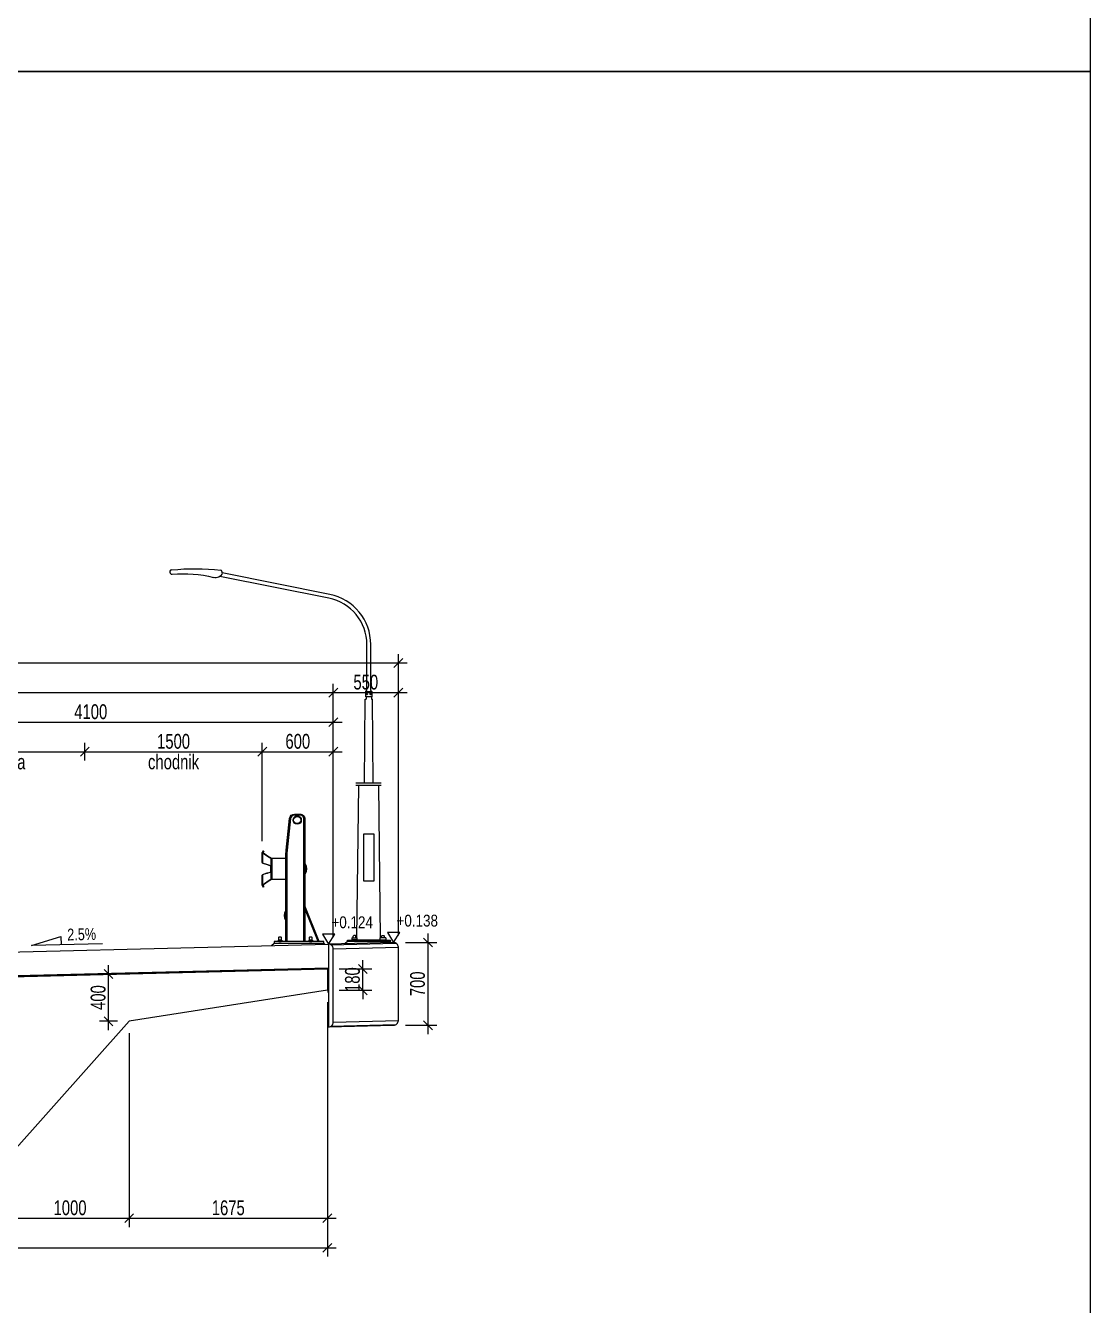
# Model space of a CAD drawing. Header units: metres. Extents: x -15 to 43, y -82 to 57.
# Drawn here: x 6 to 15, y -62.93 to -52.11 of the extents above; entities that cross this region are included whole.
import ezdxf
from ezdxf.enums import TextEntityAlignment as Align

# ---------------------------------------------------------------- set-up
doc = ezdxf.new("R2010")
doc.units = ezdxf.units.M
doc.header["$MEASUREMENT"] = 0
doc.linetypes.add('HIDDEN', pattern=[0.375, 0.25, -0.125])
for name, color, linetype in [('AII_M_bariery', 8, 'Continuous'), ('AII_M_izolacja', 8, 'Continuous'), ('AII_M_konstrukcja beton', 3, 'Continuous'), ('AII_M_nawierzchnia', 9, 'Continuous'), ('AII_M_wymiary', 9, 'Continuous'), ('AII_M_wyposażenie', 8, 'Continuous')]:
    doc.layers.add(name, color=color, linetype=linetype)
doc.layers.add('AII_M_koty wysokościowe', color=1, linetype='Continuous', lineweight=18)
doc.layers.add('AII_M_pomoc', color=30, linetype='Continuous', plot=False)
doc.styles.add('AII_norm.', font='CDMSIMPL.shx', dxfattribs={"width": 0.75, "bigfont": 'CDMBIGPL.shx'})
doc.styles.add('CDMSTYLE', font='CDMSIMPL.shx', dxfattribs={"width": 0.7, "bigfont": 'CDMBIGPL.shx'})
doc.dimstyles.new('A2_M50MM', dxfattribs={"dimscale": 0.05, "dimtxt": 2.5, "dimasz": 1.5, "dimexe": 1.5, "dimexo": 2, "dimgap": 0.5, "dimtad": 1, "dimdec": 0, "dimlfac": 1000, "dimrnd": 5, "dimzin": 9, "dimtxsty": 'AII_norm.', "dimblk": 'OBLIQUE', "dimcen": 2.5, "dimdle": 1.5, "dimclrd": 256, "dimclre": 256, "dimclrt": 1, "dimadec": 1, "dimazin": 2, "dimtfac": 1, "dimtdec": 0, "dimtix": 1, "dimtmove": 1, "dimatfit": 3, "dimfxl": 1, "dimtvp": 1, "dimtfillclr": 256, "dimtolj": 1, "dimtzin": 0, "dimarcsym": 0})

# ---------------------------------------------------------------- blocks, each defined once
blk = doc.blocks.new('Deska_0.7')
at = {"layer": 'AII_M_wyposażenie', "color": 0, "linetype": 'ByBlock', "lineweight": -2}
blk.add_lwpolyline([(0, 0), (0, -0.7, 0.414214), (0.04, -0.66), (0.04, -0.04, 0.414214)], format="xyb", close=True, dxfattribs=at)
blk = doc.blocks.new('Barieroporęcz_1.1')
at = {"layer": 'AII_M_bariery', "color": 0, "linetype": 'ByBlock', "lineweight": -2}
for p, q in [((-0.23, 0.537), (-0.23, 0.717)), ((-0.23, 0.717), (-0.11, 0.717)), ((-0.11, 0.717), (-0.11, 0.537)), ((0.052, 0.669), (0.05, 0.667)), ((-0.11, 0.537), (-0.23, 0.537)), ((-0.112, 0.275), (-0.11, 0.273)), ((0.17, 0.013), (0.05, 0.313)), ((0.161, 0.013), (0.05, 0.291)), ((-0.17, 0.013), (-0.15, 0.013)), ((0.09, 0.013), (0.11, 0.013))]:
    blk.add_line(p, q, dxfattribs=at)
for points in [[(-0.11, 0.013), (-0.11, 0.751, -0.028091), (-0.108, 0.785), (-0.08, 1.053, -0.371293), (-0.037, 1.09), (0.007, 1.09, -0.414214), (0.05, 1.047), (0.05, 0.013)], [(0.042, 0.013), (0.042, 1.047, 0.414214), (0.007, 1.082), (-0.037, 1.082, 0.361555), (-0.071, 1.053), (-0.072, 1.052), (-0.1, 0.785, 0.028091), (-0.102, 0.751), (-0.102, 0.013)], [(-0.31, 0.491), (-0.31, 0.517), (-0.31, 0.573, -0.324981), (-0.305, 0.58), (-0.268, 0.592), (-0.243, 0.6, 0.324981), (-0.238, 0.607), (-0.238, 0.627), (-0.238, 0.647, 0.324981), (-0.243, 0.653), (-0.274, 0.663), (-0.305, 0.673, -0.324981), (-0.31, 0.68), (-0.31, 0.704), (-0.31, 0.762, -0.15172), (-0.309, 0.766), (-0.299, 0.78), (-0.297, 0.778), (-0.306, 0.765, 0.15172), (-0.307, 0.761), (-0.307, 0.704), (-0.307, 0.682, 0.324981), (-0.302, 0.676), (-0.274, 0.666), (-0.24, 0.655, -0.324981), (-0.235, 0.649), (-0.235, 0.627), (-0.235, 0.605, -0.324981), (-0.24, 0.598), (-0.268, 0.589), (-0.302, 0.578, 0.324981), (-0.307, 0.571), (-0.307, 0.517), (-0.307, 0.492, 0.15172), (-0.306, 0.488), (-0.297, 0.475), (-0.299, 0.473), (-0.309, 0.487, -0.15172), (-0.31, 0.491, 0.15172), (-0.309, 0.487)], [(0.052, 0.669, -0.305469), (0.052, 0.584), (0.05, 0.587, 0.3), (0.05, 0.667)], [(-0.112, 0.275, 0.305469), (-0.112, 0.191), (-0.11, 0.193, -0.3), (-0.11, 0.273, -0.425)]]:
    blk.add_lwpolyline(points, format="xyb", dxfattribs=at)
blk.add_lwpolyline([(-0.259, 0.526), (-0.238, 0.539, 0.252386), (-0.235, 0.545), (-0.235, 0.602), (-0.235, 0.708, 0.252386), (-0.238, 0.714), (-0.265, 0.732), (-0.304, 0.757), (-0.301, 0.761), (-0.265, 0.738), (-0.233, 0.717, -0.252386), (-0.23, 0.711), (-0.23, 0.602), (-0.23, 0.542, -0.252386), (-0.233, 0.537), (-0.259, 0.52), (-0.301, 0.492), (-0.304, 0.496)], format="xyb", close=True, dxfattribs=at)
for points in [[(-0.21, 0.013), (-0.21, 0), (0.21, 0), (0.21, 0.013)], [(-0.146, 0.013), (-0.174, 0.013), (-0.174, 0.024), (-0.146, 0.024)], [(-0.17, 0.024), (-0.17, 0.05), (-0.167, 0.053), (-0.153, 0.053), (-0.15, 0.05), (-0.15, 0.024)], [(0.114, 0.013), (0.086, 0.013), (0.086, 0.024), (0.114, 0.024)], [(0.09, 0.024), (0.09, 0.05), (0.093, 0.053), (0.107, 0.053), (0.11, 0.05), (0.11, 0.024)]]:
    blk.add_lwpolyline(points, close=True, dxfattribs=at)
for radius in [0.035, 0.03]:
    blk.add_circle((-0.015, 1.039), radius, dxfattribs=at)
blk = doc.blocks.new('Latarnia_0.7_2.5')
at = {"layer": 'AII_M_wyposażenie', "color": 0, "linetype": 'ByBlock', "lineweight": -2, "ltscale": 5, "extrusion": (0, 0, -1)}
for p, q in [((0.01, 2.956), (-0.899, 3.137)), ((0.003, 2.923), (-0.92, 3.108)), ((0.324, 2.146), (0.324, 2.532)), ((0.357, 2.144), (0.357, 2.532)), ((0.315, 2.135), (0.324, 2.146)), ((0.365, 2.135), (0.357, 2.144))]:
    blk.add_line(p, q, dxfattribs=at)
at = {"layer": 'AII_M_wyposażenie', "color": 0, "linetype": 'ByBlock', "lineweight": -2, "ltscale": 5}
for p, q in [((0.303, 1.36), (0.31, 2.069)), ((0.31, 2.069), (0.319, 2.069)), ((0.319, 2.091), (0.319, 2.069)), ((0.362, 2.091), (0.362, 2.069)), ((0.362, 2.069), (0.371, 2.069)), ((0.378, 1.36), (0.371, 2.069)), ((0.24, 0.053), (0.255, 1.34)), ((0.44, 0.053), (0.426, 1.34)), ((0.438, 0.033), (0.242, 0.033))]:
    blk.add_line(p, q, dxfattribs=at)
at = {"layer": 'AII_M_wyposażenie', "color": 0, "linetype": 'ByBlock', "lineweight": -2, "ltscale": 0.2}
for p, q in [((0.445, 1.36), (0.23, 1.36)), ((0.445, 1.34), (0.23, 1.34))]:
    blk.add_line(p, q, dxfattribs=at)
at = {"layer": 'AII_M_wyposażenie', "color": 0, "linetype": 'ByBlock', "lineweight": -2}
for p, q in [((0.245, 0.036), (0.195, 0.036)), ((0.195, 0.033), (0.195, 0.036)), ((0.197, 0.053), (0.197, 0.036)), ((0.197, 0.053), (0.243, 0.053)), ((0.213, 0.073), (0.208, 0.068)), ((0.208, 0.053), (0.208, 0.068)), ((0.227, 0.073), (0.213, 0.073)), ((0.232, 0.068), (0.227, 0.073)), ((0.232, 0.053), (0.232, 0.068)), ((0.243, 0.036), (0.243, 0.053)), ((0.245, 0.033), (0.245, 0.036)), ((0.435, 0.033), (0.435, 0.036)), ((0.435, 0.036), (0.485, 0.036)), ((0.437, 0.036), (0.437, 0.053)), ((0.483, 0.053), (0.437, 0.053)), ((0.448, 0.068), (0.453, 0.073)), ((0.448, 0.053), (0.448, 0.068)), ((0.453, 0.073), (0.467, 0.073)), ((0.467, 0.073), (0.472, 0.068)), ((0.472, 0.053), (0.472, 0.068)), ((0.483, 0.053), (0.483, 0.036)), ((0.485, 0.033), (0.485, 0.036))]:
    blk.add_line(p, q, dxfattribs=at)
blk.add_lwpolyline([(0, -0.7), (0.55, -0.686, 0.414214), (0.59, -0.646), (0.59, -0.026, 0.414214), (0.55, 0.014), (0, 0)], format="xyb", dxfattribs=at)
for points in [[(0.02, -0.005), (0.57, 0.008)], [(0.16, 0.023), (0.141, 0.004)], [(0.52, 0.023), (0.53, 0.013)], [(0.04, -0.04), (0.59, -0.026)], [(0.02, -0.695), (0.57, -0.681)]]:
    blk.add_lwpolyline(points, dxfattribs=at)
blk.add_lwpolyline([(0.16, 0.033), (0.52, 0.033), (0.52, 0.023), (0.16, 0.023)], close=True, dxfattribs=at)
at = {"layer": 'AII_M_wyposażenie', "color": 0, "linetype": 'ByBlock', "lineweight": -2, "elevation": 0}
blk.add_lwpolyline([(0.04, -0.66), (0.59, -0.646)], dxfattribs=at)
at = {"layer": 'AII_M_wyposażenie', "color": 0, "linetype": 'ByBlock', "lineweight": -2, "ltscale": 5}
for centre in [(0.324, 2.113), (0.356, 2.113)]:
    blk.add_circle(centre, 0.00534, dxfattribs=at)
for centre, radius, start, end in [((-1.324, 3.145), 0.0185, 95.8276, 277.0544), ((-0.918, 3.143), 0.0193, 343.5823, 72.9825), ((-0.075, 2.532), 0.399, 0, 78.6901), ((-0.075, 2.532), 0.432, 0, 78.6901)]:
    blk.add_arc(centre, radius, start, end, dxfattribs=at)
at = {"layer": 'AII_M_wyposażenie', "color": 0, "linetype": 'ByBlock', "lineweight": -2, "ltscale": 5, "extrusion": (0, 0, -1)}
for centre, radius, start, end in [((1.128, 1.21), 1.963, 84.2073, 96.3257), ((1.221, 2.131), 1, 84.2065, 104.45), ((0.953, 3.153), 0.0567, 196.5854, 288.7065)]:
    blk.add_arc(centre, radius, start, end, dxfattribs=at)
at = {"layer": 'AII_M_wyposażenie', "color": 0, "linetype": 'ByBlock', "lineweight": -2, "ltscale": 5}
for points in [[(0.315, 2.135), (0.365, 2.135), (0.365, 2.091), (0.315, 2.091)], [(0.297, 0.933), (0.382, 0.933), (0.382, 0.533), (0.297, 0.533)]]:
    blk.add_3dface(points, dxfattribs=at)
blk = doc.blocks.new('_OBLIQUE')
at = {"color": 0, "linetype": 'ByBlock'}
blk.add_line((-0.5, -0.5), (0.5, 0.5), dxfattribs=at)
blk = doc.blocks.new('*D8443')
at = {"layer": 'AII_M_wymiary', "lineweight": -2, "transparency": 16777216}
for p, q in [((9.4, -59.78725), (9.4, -60.63725)), ((9.21, -59.86225), (9.475, -59.86225)), ((9.21, -60.56225), (9.475, -60.56225))]:
    blk.add_line(p, q, dxfattribs=at)
at = {"layer": 'Defpoints', "color": 0, "lineweight": 25, "transparency": 16777216}
for p in [(9.11, -59.86225), (9.11, -60.56225), (9.4, -60.56225)]:
    blk.add_point(p, dxfattribs=at)
at = {"layer": 'AII_M_wymiary', "lineweight": -2, "transparency": 16777216, "xscale": 0.07500000000000001, "yscale": 0.07500000000000001, "zscale": 0.07500000000000001}
for p, rotation in [((9.4, -59.86225), 90), ((9.4, -60.56225), 270)]:
    blk.add_blockref('_OBLIQUE', p, dxfattribs=dict(at, rotation=rotation))
at = {"layer": 'AII_M_wymiary', "color": 1, "lineweight": 25, "transparency": 16777216, "insert": (9.3125, -60.21225), "char_height": 0.125, "attachment_point": 5, "rotation": 90, "style": 'AII_norm.'}
blk.add_mtext('\\A1;700', dxfattribs=at)
blk = doc.blocks.new('Spadek')
at = {"layer": 'AII_M_wymiary', "color": 0}
blk.add_lwpolyline([(-0.3, 0), (0.3, 0), (0.05, 0.07), (0.05, 0.07), (0.05, 0)], dxfattribs=at)
at = {"layer": 'AII_M_wymiary', "color": 1, "style": 'CDMSTYLE', "width": 0.8}
blk.add_attdef('SP', text='', height=0.1, rotation=360, dxfattribs=at).set_placement((-0.125, 0.035), align=Align.CENTER)
blk = doc.blocks.new('*D8452')
at = {"layer": 'AII_M_wymiary', "lineweight": -2, "transparency": 16777216}
for p, q in [((4.5, -59.9725), (4.5, -58.175)), ((6.5, -58.325), (6.5, -58.175)), ((4.425, -58.25), (6.575, -58.25))]:
    blk.add_line(p, q, dxfattribs=at)
at = {"layer": 'Defpoints', "color": 0, "lineweight": 25, "transparency": 16777216}
for p in [(6.5, -58.25), (6.5, -58.425), (4.5, -60.0725)]:
    blk.add_point(p, dxfattribs=at)
at = {"layer": 'AII_M_wymiary', "lineweight": -2, "transparency": 16777216, "xscale": 0.07500000000000001, "yscale": 0.07500000000000001, "zscale": 0.07500000000000001, "rotation": 180}
blk.add_blockref('_OBLIQUE', (4.5, -58.25), dxfattribs=at)
at = {"layer": 'AII_M_wymiary', "lineweight": -2, "transparency": 16777216, "xscale": 0.07500000000000001, "yscale": 0.07500000000000001, "zscale": 0.07500000000000001}
blk.add_blockref('_OBLIQUE', (6.5, -58.25), dxfattribs=at)
at = {"layer": 'AII_M_wymiary', "color": 1, "lineweight": 25, "transparency": 16777216, "char_height": 0.125, "attachment_point": 5, "style": 'AII_norm.'}
for s, insert in [('\\A1;2000', (5.5, -58.1625)), ('\\A1;ścieżka rowerowa', (5.5, -58.3375))]:
    blk.add_mtext(s, dxfattribs=dict(at, insert=insert))
blk = doc.blocks.new('*D8453')
at = {"layer": 'AII_M_wymiary', "lineweight": -2, "transparency": 16777216}
for p, q in [((6.5, -58.325), (6.5, -58.175)), ((8, -59.005), (8, -58.175)), ((6.425, -58.25), (8.075, -58.25))]:
    blk.add_line(p, q, dxfattribs=at)
at = {"layer": 'Defpoints', "color": 0, "lineweight": 25, "transparency": 16777216}
for p in [(8, -58.25), (6.5, -58.425), (8, -59.105)]:
    blk.add_point(p, dxfattribs=at)
at = {"layer": 'AII_M_wymiary', "lineweight": -2, "transparency": 16777216, "xscale": 0.07500000000000001, "yscale": 0.07500000000000001, "zscale": 0.07500000000000001, "rotation": 180}
blk.add_blockref('_OBLIQUE', (6.5, -58.25), dxfattribs=at)
at = {"layer": 'AII_M_wymiary', "lineweight": -2, "transparency": 16777216, "xscale": 0.07500000000000001, "yscale": 0.07500000000000001, "zscale": 0.07500000000000001}
blk.add_blockref('_OBLIQUE', (8, -58.25), dxfattribs=at)
at = {"layer": 'AII_M_wymiary', "color": 1, "lineweight": 25, "transparency": 16777216, "char_height": 0.125, "attachment_point": 5, "style": 'AII_norm.'}
for s, insert in [('\\A1;1500', (7.25, -58.163)), ('\\A1;chodnik', (7.25, -58.337))]:
    blk.add_mtext(s, dxfattribs=dict(at, insert=insert))
blk = doc.blocks.new('*D8454')
at = {"layer": 'AII_M_wymiary', "lineweight": -2, "transparency": 16777216}
for p, q in [((8, -59.005), (8, -58.175)), ((8.6, -59.816), (8.6, -58.175)), ((7.925, -58.25), (8.675, -58.25))]:
    blk.add_line(p, q, dxfattribs=at)
at = {"layer": 'Defpoints', "color": 0, "lineweight": 25, "transparency": 16777216}
for p in [(8.6, -58.25), (8, -59.105), (8.6, -59.916)]:
    blk.add_point(p, dxfattribs=at)
at = {"layer": 'AII_M_wymiary', "lineweight": -2, "transparency": 16777216, "xscale": 0.07500000000000001, "yscale": 0.07500000000000001, "zscale": 0.07500000000000001, "rotation": 180}
blk.add_blockref('_OBLIQUE', (8, -58.25), dxfattribs=at)
at = {"layer": 'AII_M_wymiary', "lineweight": -2, "transparency": 16777216, "xscale": 0.07500000000000001, "yscale": 0.07500000000000001, "zscale": 0.07500000000000001}
blk.add_blockref('_OBLIQUE', (8.6, -58.25), dxfattribs=at)
at = {"layer": 'AII_M_wymiary', "color": 1, "lineweight": 25, "transparency": 16777216, "insert": (8.3, -58.163), "char_height": 0.125, "attachment_point": 5, "style": 'AII_norm.'}
blk.add_mtext('\\A1;600', dxfattribs=at)
blk = doc.blocks.new('*D8457')
at = {"layer": 'AII_M_wymiary', "lineweight": -2, "transparency": 16777216}
for p, q in [((4.5, -59.9725), (4.5, -57.925)), ((8.6, -59.816), (8.6, -57.925)), ((4.425, -58), (8.675, -58))]:
    blk.add_line(p, q, dxfattribs=at)
at = {"layer": 'Defpoints', "color": 0, "lineweight": 25, "transparency": 16777216}
for p in [(8.6, -58), (8.6, -59.916), (4.5, -60.0725)]:
    blk.add_point(p, dxfattribs=at)
at = {"layer": 'AII_M_wymiary', "lineweight": -2, "transparency": 16777216, "xscale": 0.07500000000000001, "yscale": 0.07500000000000001, "zscale": 0.07500000000000001, "rotation": 180}
blk.add_blockref('_OBLIQUE', (4.5, -58), dxfattribs=at)
at = {"layer": 'AII_M_wymiary', "lineweight": -2, "transparency": 16777216, "xscale": 0.07500000000000001, "yscale": 0.07500000000000001, "zscale": 0.07500000000000001}
blk.add_blockref('_OBLIQUE', (8.6, -58), dxfattribs=at)
at = {"layer": 'AII_M_wymiary', "color": 1, "lineweight": 25, "transparency": 16777216, "insert": (6.55, -57.9125), "char_height": 0.125, "attachment_point": 5, "style": 'AII_norm.'}
blk.add_mtext('\\A1;4100', dxfattribs=at)
blk = doc.blocks.new('*D8458')
at = {"layer": 'AII_M_wymiary', "lineweight": -2, "transparency": 16777216}
for p, q in [((-6.925, -57.75), (8.675, -57.75)), ((-6.85, -59.8281), (-6.85, -57.675)), ((8.6, -59.816), (8.6, -57.675))]:
    blk.add_line(p, q, dxfattribs=at)
at = {"layer": 'Defpoints', "color": 0, "lineweight": 25, "transparency": 16777216}
for p in [(8.6, -57.75), (-6.85, -59.9281), (8.6, -59.916)]:
    blk.add_point(p, dxfattribs=at)
at = {"layer": 'AII_M_wymiary', "lineweight": -2, "transparency": 16777216, "xscale": 0.07500000000000001, "yscale": 0.07500000000000001, "zscale": 0.07500000000000001, "rotation": 180}
blk.add_blockref('_OBLIQUE', (-6.85, -57.75), dxfattribs=at)
at = {"layer": 'AII_M_wymiary', "lineweight": -2, "transparency": 16777216, "xscale": 0.07500000000000001, "yscale": 0.07500000000000001, "zscale": 0.07500000000000001}
blk.add_blockref('_OBLIQUE', (8.6, -57.75), dxfattribs=at)
at = {"layer": 'AII_M_wymiary', "color": 1, "lineweight": 25, "transparency": 16777216, "insert": (0.875, -57.6625), "char_height": 0.125, "attachment_point": 5, "style": 'AII_norm.'}
blk.add_mtext('\\A1;15450', dxfattribs=at)
blk = doc.blocks.new('*D8460')
at = {"layer": 'AII_M_wymiary', "lineweight": -2, "transparency": 16777216}
for p, q in [((8.525, -57.75), (9.225, -57.75)), ((8.6, -59.816), (8.6, -57.675)), ((9.15, -59.80225), (9.15, -57.675))]:
    blk.add_line(p, q, dxfattribs=at)
at = {"layer": 'Defpoints', "color": 0, "lineweight": 25, "transparency": 16777216}
for p in [(9.15, -57.75), (8.6, -59.916), (9.15, -59.90225)]:
    blk.add_point(p, dxfattribs=at)
at = {"layer": 'AII_M_wymiary', "lineweight": -2, "transparency": 16777216, "xscale": 0.07500000000000001, "yscale": 0.07500000000000001, "zscale": 0.07500000000000001, "rotation": 180}
blk.add_blockref('_OBLIQUE', (8.6, -57.75), dxfattribs=at)
at = {"layer": 'AII_M_wymiary', "lineweight": -2, "transparency": 16777216, "xscale": 0.07500000000000001, "yscale": 0.07500000000000001, "zscale": 0.07500000000000001}
blk.add_blockref('_OBLIQUE', (9.15, -57.75), dxfattribs=at)
at = {"layer": 'AII_M_wymiary', "color": 1, "lineweight": 25, "transparency": 16777216, "insert": (8.875, -57.6625), "char_height": 0.125, "attachment_point": 5, "style": 'AII_norm.'}
blk.add_mtext('\\A1;550', dxfattribs=at)
blk = doc.blocks.new('*D8461')
at = {"layer": 'AII_M_wymiary', "lineweight": -2, "transparency": 16777216}
for p, q in [((-7.4, -59.8061), (-7.4, -57.425)), ((9.15, -59.80225), (9.15, -57.425)), ((-7.475, -57.5), (9.225, -57.5))]:
    blk.add_line(p, q, dxfattribs=at)
at = {"layer": 'Defpoints', "color": 0, "lineweight": 25, "transparency": 16777216}
for p in [(9.15, -57.5), (-7.4, -59.9061), (9.15, -59.90225)]:
    blk.add_point(p, dxfattribs=at)
at = {"layer": 'AII_M_wymiary', "lineweight": -2, "transparency": 16777216, "xscale": 0.07500000000000001, "yscale": 0.07500000000000001, "zscale": 0.07500000000000001, "rotation": 180}
blk.add_blockref('_OBLIQUE', (-7.4, -57.5), dxfattribs=at)
at = {"layer": 'AII_M_wymiary', "lineweight": -2, "transparency": 16777216, "xscale": 0.07500000000000001, "yscale": 0.07500000000000001, "zscale": 0.07500000000000001}
blk.add_blockref('_OBLIQUE', (9.15, -57.5), dxfattribs=at)
at = {"layer": 'AII_M_wymiary', "color": 1, "lineweight": 25, "transparency": 16777216, "insert": (0.875, -57.4125), "char_height": 0.125, "attachment_point": 5, "style": 'AII_norm.'}
blk.add_mtext('\\A1;16550', dxfattribs=at)
blk = doc.blocks.new('00kota3')
at = {"layer": 'AII_M_koty wysokościowe', "color": 0, "linetype": 'Continuous', "lineweight": -2}
blk.add_lwpolyline([(1.08, 1.66), (-1.04, 1.66), (0, 0)], close=True, dxfattribs=at)
at = {"layer": 'AII_M_koty wysokościowe', "color": 0, "linetype": 'Continuous', "lineweight": -2, "style": 'CDMSTYLE', "width": 0.85}
blk.add_attdef('%%P000.000', (0.49, 2.69), '', height=2, dxfattribs=at)
blk = doc.blocks.new('*D8467')
at = {"layer": 'AII_M_wymiary', "lineweight": -2, "transparency": 16777216}
for p, q in [((6.875, -60.628125), (6.875, -62.268125)), ((5.875, -61.753125), (5.875, -62.268125)), ((5.8, -62.193125), (6.95, -62.193125))]:
    blk.add_line(p, q, dxfattribs=at)
at = {"layer": 'Defpoints', "color": 0, "lineweight": 25, "transparency": 16777216}
for p in [(6.875, -60.528125), (5.875, -61.653125), (6.875, -62.193125)]:
    blk.add_point(p, dxfattribs=at)
at = {"layer": 'AII_M_wymiary', "lineweight": -2, "transparency": 16777216, "xscale": 0.07500000000000001, "yscale": 0.07500000000000001, "zscale": 0.07500000000000001, "rotation": 180}
blk.add_blockref('_OBLIQUE', (5.875, -62.193125), dxfattribs=at)
at = {"layer": 'AII_M_wymiary', "lineweight": -2, "transparency": 16777216, "xscale": 0.07500000000000001, "yscale": 0.07500000000000001, "zscale": 0.07500000000000001}
blk.add_blockref('_OBLIQUE', (6.875, -62.193125), dxfattribs=at)
at = {"layer": 'AII_M_wymiary', "color": 1, "lineweight": 25, "transparency": 16777216, "insert": (6.375, -62.105625), "char_height": 0.125, "attachment_point": 5, "style": 'AII_norm.'}
blk.add_mtext('\\A1;1000', dxfattribs=at)
blk = doc.blocks.new('*D8468')
at = {"layer": 'AII_M_wymiary', "lineweight": -2, "transparency": 16777216}
for p, q in [((8.55, -60.36625), (8.55, -62.268125)), ((6.875, -60.628125), (6.875, -62.268125)), ((6.8, -62.193125), (8.625, -62.193125))]:
    blk.add_line(p, q, dxfattribs=at)
at = {"layer": 'Defpoints', "color": 0, "lineweight": 25, "transparency": 16777216}
for p in [(8.55, -60.26625), (6.875, -60.528125), (8.55, -62.193125)]:
    blk.add_point(p, dxfattribs=at)
at = {"layer": 'AII_M_wymiary', "lineweight": -2, "transparency": 16777216, "xscale": 0.07500000000000001, "yscale": 0.07500000000000001, "zscale": 0.07500000000000001, "rotation": 180}
blk.add_blockref('_OBLIQUE', (6.875, -62.193125), dxfattribs=at)
at = {"layer": 'AII_M_wymiary', "lineweight": -2, "transparency": 16777216, "xscale": 0.07500000000000001, "yscale": 0.07500000000000001, "zscale": 0.07500000000000001}
blk.add_blockref('_OBLIQUE', (8.55, -62.193125), dxfattribs=at)
at = {"layer": 'AII_M_wymiary', "color": 1, "lineweight": 25, "transparency": 16777216, "insert": (7.7125, -62.105625), "char_height": 0.125, "attachment_point": 5, "style": 'AII_norm.'}
blk.add_mtext('\\A1;1675', dxfattribs=at)
blk = doc.blocks.new('*D8469')
at = {"layer": 'AII_M_wymiary', "lineweight": -2, "transparency": 16777216}
for p, q in [((-6.8, -60.371), (-6.8, -62.518125)), ((8.55, -60.36625), (8.55, -62.518125)), ((-6.875, -62.443125), (8.625, -62.443125))]:
    blk.add_line(p, q, dxfattribs=at)
at = {"layer": 'Defpoints', "color": 0, "lineweight": 25, "transparency": 16777216}
for p in [(-6.8, -60.271), (8.55, -60.26625), (8.55, -62.443125)]:
    blk.add_point(p, dxfattribs=at)
at = {"layer": 'AII_M_wymiary', "lineweight": -2, "transparency": 16777216, "xscale": 0.07500000000000001, "yscale": 0.07500000000000001, "zscale": 0.07500000000000001, "rotation": 180}
blk.add_blockref('_OBLIQUE', (-6.8, -62.443125), dxfattribs=at)
at = {"layer": 'AII_M_wymiary', "lineweight": -2, "transparency": 16777216, "xscale": 0.07500000000000001, "yscale": 0.07500000000000001, "zscale": 0.07500000000000001}
blk.add_blockref('_OBLIQUE', (8.55, -62.443125), dxfattribs=at)
at = {"layer": 'AII_M_wymiary', "color": 1, "lineweight": 25, "transparency": 16777216, "insert": (0.875, -62.355625), "char_height": 0.125, "attachment_point": 5, "style": 'AII_norm.'}
blk.add_mtext('\\A1;15350', dxfattribs=at)
blk = doc.blocks.new('*D8471')
at = {"layer": 'AII_M_wymiary', "lineweight": -2, "transparency": 16777216}
for p, q in [((8.85, -60.08625), (8.85, -60.01125)), ((8.65, -60.08625), (8.925, -60.08625)), ((8.85, -60.26625), (8.85, -60.08625)), ((8.65, -60.26625), (8.925, -60.26625)), ((8.85, -60.26625), (8.85, -60.34125))]:
    blk.add_line(p, q, dxfattribs=at)
at = {"layer": 'Defpoints', "color": 0, "lineweight": 25, "transparency": 16777216}
for p in [(8.55, -60.08625), (8.85, -60.08625), (8.55, -60.26625)]:
    blk.add_point(p, dxfattribs=at)
at = {"layer": 'AII_M_wymiary', "lineweight": -2, "transparency": 16777216, "xscale": 0.07500000000000001, "yscale": 0.07500000000000001, "zscale": 0.07500000000000001}
for p, rotation in [((8.85, -60.08625), 270), ((8.85, -60.26625), 90)]:
    blk.add_blockref('_OBLIQUE', p, dxfattribs=dict(at, rotation=rotation))
at = {"layer": 'AII_M_wymiary', "color": 1, "lineweight": 25, "transparency": 16777216, "insert": (8.7625, -60.17625), "char_height": 0.125, "attachment_point": 5, "rotation": 90, "style": 'AII_norm.'}
blk.add_mtext('\\A1;180', dxfattribs=at)
blk = doc.blocks.new('*D8473')
at = {"layer": 'AII_M_wymiary', "lineweight": -2, "transparency": 16777216}
for p, q in [((6.775, -60.128125), (6.625, -60.128125)), ((6.7, -60.603125), (6.7, -60.053125)), ((6.775, -60.528125), (6.625, -60.528125))]:
    blk.add_line(p, q, dxfattribs=at)
at = {"layer": 'Defpoints', "color": 0, "lineweight": 25, "transparency": 16777216}
for p in [(6.7, -60.128125), (6.875, -60.128125), (6.875, -60.528125)]:
    blk.add_point(p, dxfattribs=at)
at = {"layer": 'AII_M_wymiary', "lineweight": -2, "transparency": 16777216, "xscale": 0.07500000000000001, "yscale": 0.07500000000000001, "zscale": 0.07500000000000001}
for p, rotation in [((6.7, -60.128125), 90), ((6.7, -60.528125), 270)]:
    blk.add_blockref('_OBLIQUE', p, dxfattribs=dict(at, rotation=rotation))
at = {"layer": 'AII_M_wymiary', "color": 1, "lineweight": 25, "transparency": 16777216, "insert": (6.6125, -60.328125), "char_height": 0.125, "attachment_point": 5, "rotation": 90, "style": 'AII_norm.'}
blk.add_mtext('\\A1;400', dxfattribs=at)

msp = doc.modelspace()

# ---------------------------------------------------------------- linework, layer by layer
at = {"layer": 'AII_M_bariery', "color": 8, "lineweight": 25}
for points in [[(8.079, -59.888), (8.1, -59.867)], [(8.52, -59.867), (8.5298, -59.8768)]]:
    msp.add_lwpolyline(points, dxfattribs=at)
at = {"layer": 'AII_M_izolacja', "lineweight": 25}
msp.add_lwpolyline([(-6.81, -60.0806), (-4.2, -60.185), (0, -60.08), (4.2, -60.185), (8.56, -60.076)], dxfattribs=at)
at = {"layer": 'AII_M_izolacja', "linetype": 'HIDDEN', "lineweight": 25, "ltscale": 0.7, "const_width": 0.01, "flags": 128}
msp.add_lwpolyline([(-6.805, -60.291), (-6.805, -60.0858), (-4.2, -60.19), (0, -60.085), (4.2, -60.19), (8.555, -60.0811), (8.555, -60.2863)], dxfattribs=at)
at = {"layer": 'AII_M_konstrukcja beton', "lineweight": 25}
msp.add_lwpolyline([(-6.8, -60.091), (-4.2, -60.195), (0, -60.09), (4.2, -60.195), (8.55, -60.0863), (8.55, -60.2662), (6.875, -60.5281), (5.875, -61.6531), (-4.125, -61.6931), (-5.125, -60.558), (-6.8, -60.271)], close=True, dxfattribs=at)
at = {"layer": 'AII_M_nawierzchnia', "lineweight": 25}
msp.add_lwpolyline([(4.7, -59.9725), (8.56, -59.876)], dxfattribs=at)
at = {"layer": 'AII_M_pomoc', "lineweight": 25}
for points in [[(-15, -52.5), (15, -52.5), (15, -37.5), (-15, -37.5)], [(-15, -67.5), (15, -67.5), (15, -52.5), (-15, -52.5)]]:
    msp.add_lwpolyline(points, close=True, dxfattribs=at)

# ---------------------------------------------------------------- block references
at = {"layer": 'AII_M_bariery', "lineweight": 25}
msp.add_blockref('Barieroporęcz_1.1', (8.31, -59.867), dxfattribs=at)
at = {"layer": 'AII_M_koty wysokościowe', "lineweight": 25, "xscale": 0.05, "yscale": 0.05, "zscale": 0.05}
for p, values in [((8.56, -59.876), {'%%P000.000': '+0.124'}), ((9.11, -59.8623), {'%%P000.000': '+0.138'})]:
    msp.add_blockref('00kota3', p, dxfattribs=at).add_auto_attribs(values)
at = {"layer": 'AII_M_wymiary', "lineweight": 25}
ref = msp.add_blockref('Spadek', (6.35, -59.8813), dxfattribs=dict(at, xscale=-1, rotation=1.432096184164741))
ref.add_attrib('SP', '2.5%', dxfattribs={"color": 1, "height": 0.1, "rotation": 1.4321, "style": 'CDMSTYLE', "width": 0.8}).set_placement((6.4741, -59.8431), align=Align.CENTER)
at = {"layer": 'AII_M_wyposażenie', "lineweight": 25}
for name in ['Latarnia_0.7_2.5', 'Deska_0.7']:
    msp.add_blockref(name, (8.56, -59.876), dxfattribs=at)

# ---------------------------------------------------------------- dimensions: what is measured, and where the dimension line sits
at = {"layer": 'AII_M_wymiary', "lineweight": 25}
for base, p1, p2, picture, middle in [((9.15, -57.5), (-7.4, -59.9061), (9.15, -59.9023), '*D8461', (0.875, -57.4125)), ((8.6, -57.75), (-6.85, -59.9281), (8.6, -59.916), '*D8458', (0.875, -57.6625)), ((9.15, -57.75), (8.6, -59.916), (9.15, -59.9023), '*D8460', (8.875, -57.6625)), ((8.6, -58), (4.5, -60.0725), (8.6, -59.916), '*D8457', (6.55, -57.9125)), ((8.6, -58.25), (8, -59.1052), (8.6, -59.916), '*D8454', (8.3, -58.1625)), ((8.55, -62.4431), (-6.8, -60.271), (8.55, -60.2662), '*D8469', (0.875, -62.3556)), ((8.55, -62.1931), (6.875, -60.5281), (8.55, -60.2662), '*D8468', (7.7125, -62.1056)), ((6.875, -62.1931), (5.875, -61.6531), (6.875, -60.5281), '*D8467', (6.375, -62.1056))]:
    dim = msp.add_linear_dim(base=base, p1=p1, p2=p2, dimstyle='A2_M50MM', dxfattribs=at)
    dim.commit()
    dim.dimension.update_dxf_attribs({"geometry": picture, "text_midpoint": middle})
for base, p1, p2, text, picture, middle in [((6.5, -58.25), (4.5, -60.0725), (6.5, -58.425), '<>\\Xścieżka rowerowa', '*D8452', (5.5, -58.25)), ((8, -58.25), (6.5, -58.425), (8, -59.1052), '<>\\Xchodnik', '*D8453', (7.25, -58.25))]:
    dim = msp.add_linear_dim(base=base, p1=p1, p2=p2, text=text, dimstyle='A2_M50MM', dxfattribs=at)
    dim.commit()
    dim.dimension.update_dxf_attribs({"geometry": picture, "text_midpoint": middle})
for base, p1, p2, picture, middle in [((9.4, -60.5623), (9.11, -59.8623), (9.11, -60.5623), '*D8443', (9.3125, -60.2123)), ((8.85, -60.0863), (8.55, -60.2662), (8.55, -60.0863), '*D8471', (8.7625, -60.1763)), ((6.7, -60.1281), (6.875, -60.5281), (6.875, -60.1281), '*D8473', (6.6125, -60.3281))]:
    dim = msp.add_linear_dim(base=base, p1=p1, p2=p2, angle=90, dimstyle='A2_M50MM', dxfattribs=at)
    dim.commit()
    dim.dimension.update_dxf_attribs({"geometry": picture, "text_midpoint": middle})

doc.saveas('drawing.dxf')
